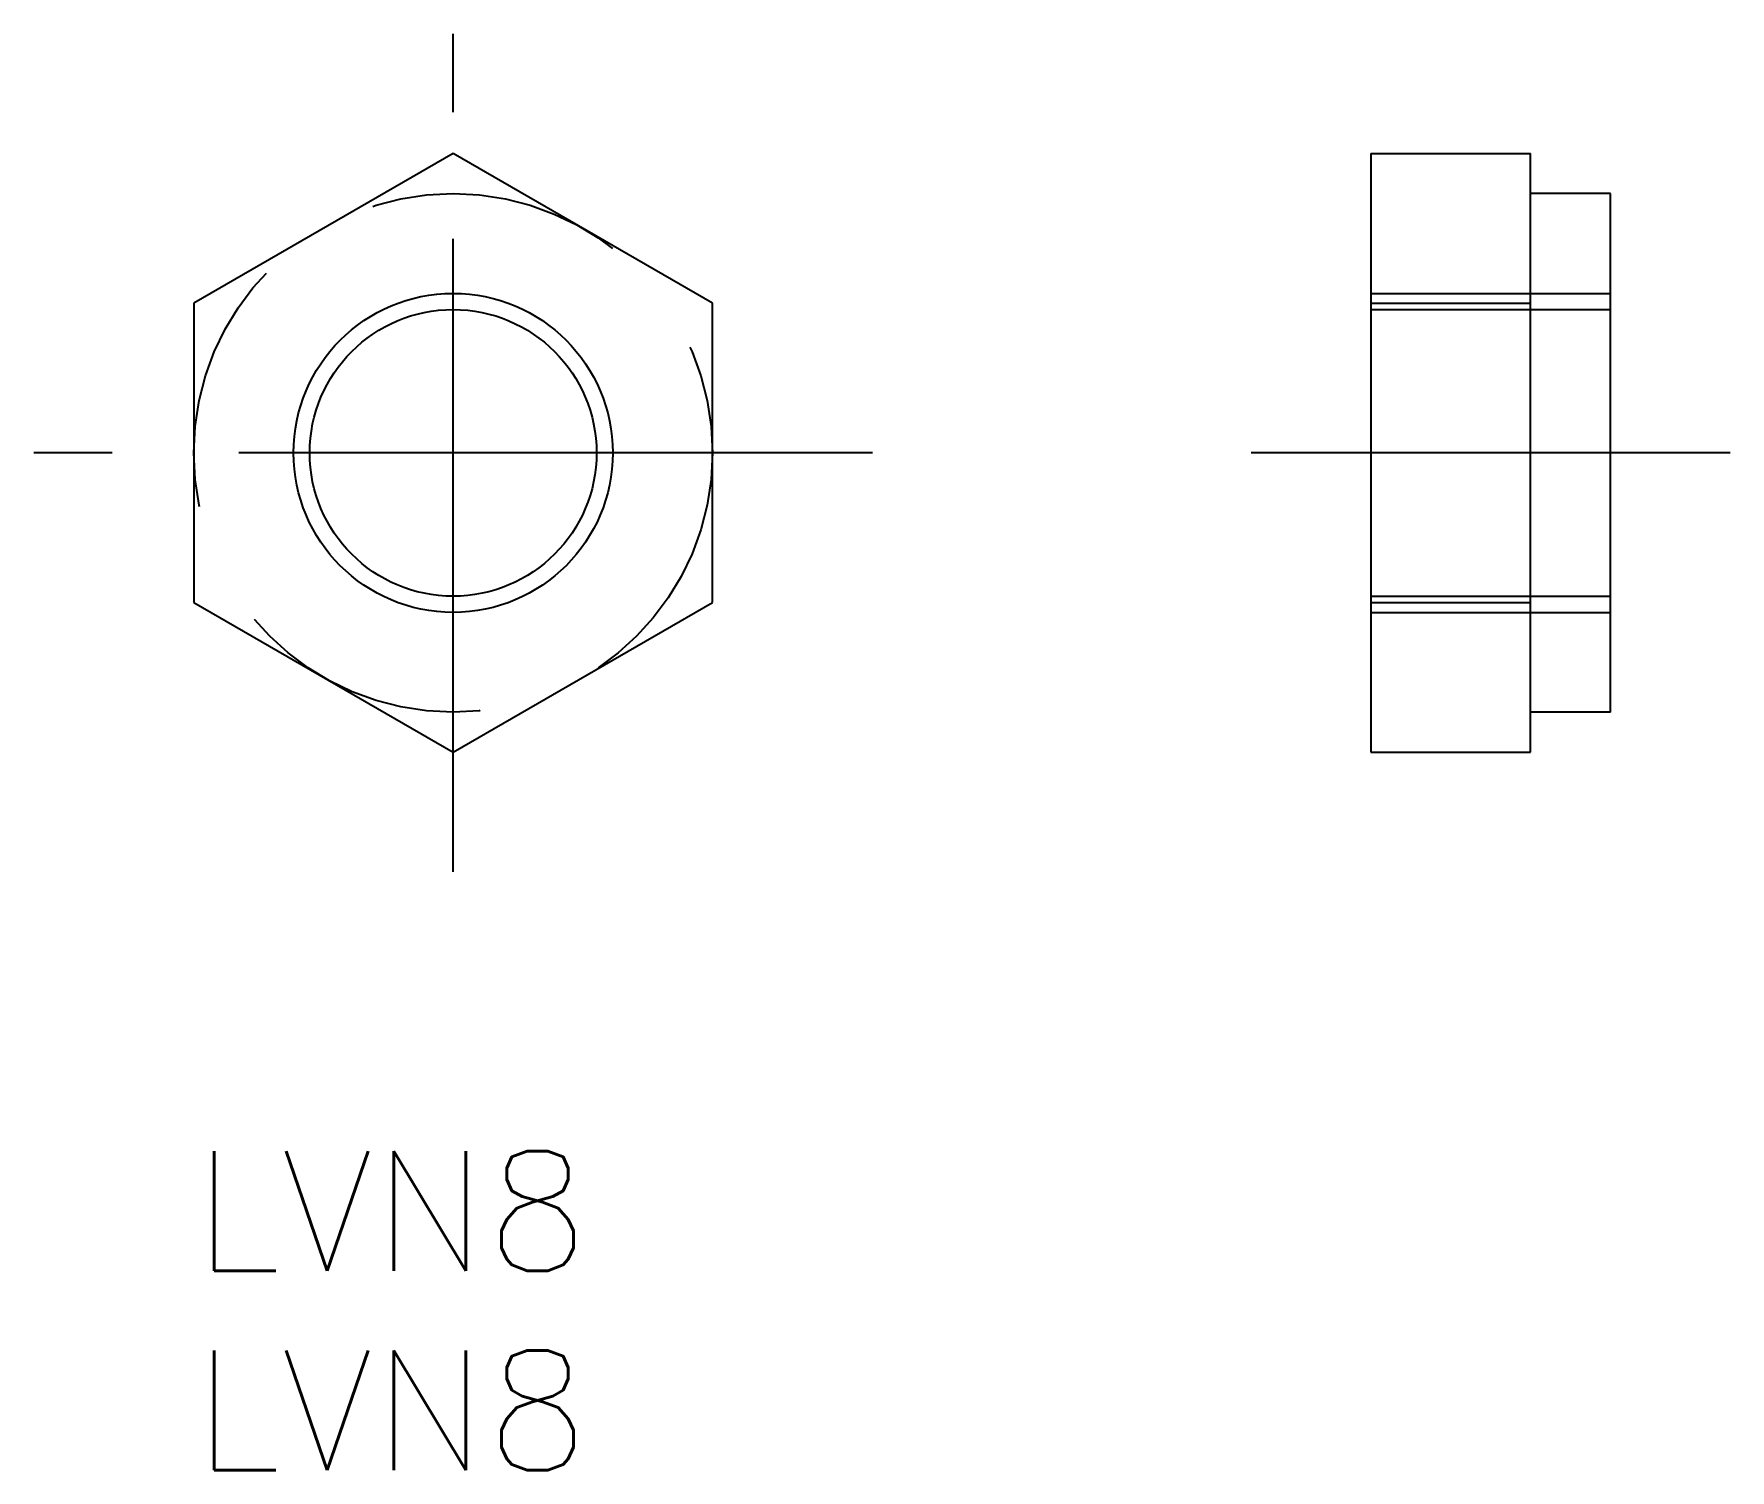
# Model space of a CAD drawing. Extents: x -4 to 38.5, y -8 to 28.
import ezdxf

# ---------------------------------------------------------------- set-up
doc = ezdxf.new("R2010")
doc.units = 0
doc.header["$LTSCALE"] = 0.5
doc.linetypes.add('CENTER', pattern=[50.8, 31.75, -6.35, 6.35, -6.35])
doc.linetypes.add('DASHED', pattern=[19.05, 12.7, -6.35])
for name, color, linetype in [('MSM_CENTER', 1, 'CENTER'), ('MSM_CONTINUOUS', 7, 'CONTINUOUS'), ('MSM_DASHED', 4, 'DASHED'), ('MSM_NARROW', 5, 'CONTINUOUS'), ('MSM_PART_NUMBER', 7, 'CONTINUOUS')]:
    doc.layers.add(name, color=color, linetype=linetype)
doc.styles.get("Standard").update_dxf_attribs({"font": 'txt.shx', "height": 3, "bigfont": 'bigfont.shx'})

# ---------------------------------------------------------------- blocks, each defined once
blk = doc.blocks.new('*U9')
at = {"layer": 'MSM_PART_NUMBER'}
blk.add_text('LVN8', height=3, dxfattribs=at).set_placement((0, -3))
blk = doc.blocks.new('*U10')
at = {"layer": 'MSM_PART_NUMBER'}
blk.add_text('LVN8', height=3, dxfattribs=at).set_placement((0, -8))

msp = doc.modelspace()

# ---------------------------------------------------------------- linework, layer by layer
at = {"layer": 'MSM_CENTER'}
for p, q in [((6.5, 7), (6.5, 28.011)), ((17.006, 17.506), (-4.006, 17.506)), ((38.5, 17.506), (26.5, 17.506))]:
    msp.add_line(p, q, dxfattribs=at)
at = {"layer": 'MSM_CONTINUOUS'}
for p, q in [((6.5, 25.011), (0, 21.258)), ((13, 21.258), (6.5, 25.011)), ((29.5, 25.011), (33.5, 25.011)), ((29.5, 25.011), (29.5, 10)), ((33.5, 10), (33.5, 25.011)), ((35.5, 24.006), (33.5, 24.006)), ((35.5, 11.006), (35.5, 24.006)), ((0, 21.258), (0, 13.753)), ((13, 13.753), (13, 21.258)), ((29.5, 21.258), (33.5, 21.258)), ((0, 13.753), (6.5, 10)), ((6.5, 10), (13, 13.753)), ((29.5, 13.753), (33.5, 13.753)), ((35.5, 11.006), (33.5, 11.006)), ((29.5, 10), (33.5, 10))]:
    msp.add_line(p, q, dxfattribs=at)
msp.add_circle((6.5, 17.506), 3.594, dxfattribs=at)
at = {"layer": 'MSM_DASHED'}
for p, q in [((29.5, 21.506), (35.5, 21.506)), ((29.5, 21.1), (35.5, 21.1)), ((29.5, 13.912), (35.5, 13.912)), ((29.5, 13.506), (35.5, 13.506))]:
    msp.add_line(p, q, dxfattribs=at)
msp.add_circle((6.5, 17.506), 6.5, dxfattribs=at)
at = {"layer": 'MSM_NARROW'}
msp.add_circle((6.5, 17.506), 4, dxfattribs=at)

# ---------------------------------------------------------------- block references
at = {"layer": 'MSM_CONTINUOUS'}
for name in ['*U9', '*U10']:
    msp.add_blockref(name, (0, 0), dxfattribs=at)

doc.saveas('drawing.dxf')
